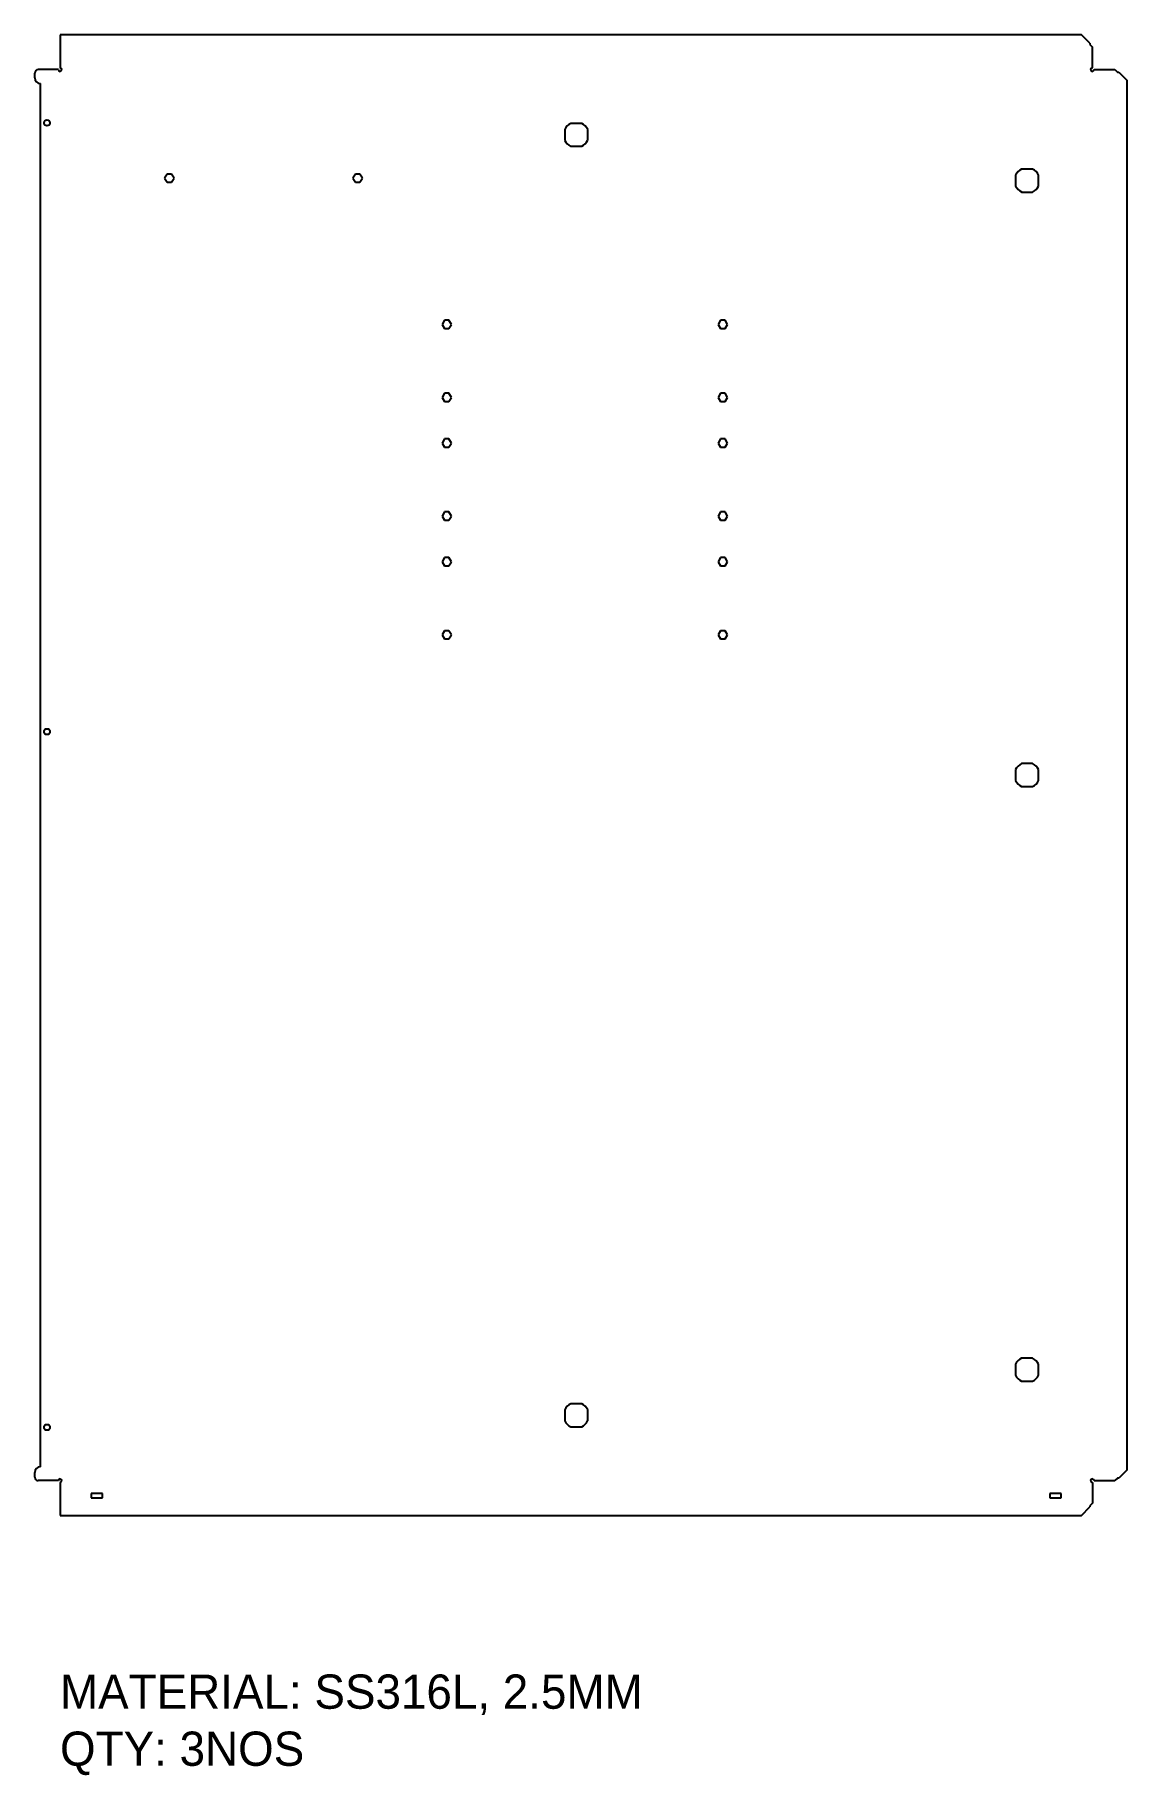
# Model space of a CAD drawing. Header units: millimetres. Extents: x -474 to 483, y -876 to 649.
import ezdxf

# ---------------------------------------------------------------- set-up
doc = ezdxf.new("R2010")
doc.units = ezdxf.units.MM
doc.layers.add('LaserCutting', color=3, linetype='Continuous')

msp = doc.modelspace()

# ---------------------------------------------------------------- linework, layer by layer
at = {"layer": 'LaserCutting', "linetype": 'Continuous', "lineweight": 25}
for p, q in [((442.7, 648.7), (-452.2, 648.7)), ((-452.2, 648.7), (-452.2, 619.7)), ((450.1, 641.3), (442.7, 648.7)), ((450.1, 641.3), (450.1, 640.2)), ((450.1, 640.2), (452.2, 637.9)), ((452.2, 619.7), (452.2, 637.9)), ((-474.4, 611), (-474.4, 615.2)), ((-453.7, 618.2), (-471.4, 618.2)), ((453.7, 618.2), (471.9, 618.2)), ((471.9, 618.2), (474.2, 616.1)), ((474.2, 616.1), (475.3, 616.1)), ((475.3, 616.1), (482.7, 608.7)), ((-469.4, -606), (-469.4, 606)), ((482.7, -608.7), (482.7, 608.7)), ((-10.1, 565.8), (-10.1, 556.2)), ((4.8, 571), (-4.8, 571)), ((10.1, 556.2), (10.1, 565.8)), ((-4.8, 551), (4.8, 551)), ((-358.5, 526.5), (-360.6, 523)), ((-360.6, 523), (-358.5, 519.5)), ((-354.5, 526.5), (-358.5, 526.5)), ((-358.5, 519.5), (-354.5, 519.5)), ((-352.4, 523), (-354.5, 526.5)), ((-354.5, 519.5), (-352.4, 523)), ((-193.5, 526.5), (-195.6, 523)), ((-195.6, 523), (-193.5, 519.5)), ((-189.5, 526.5), (-193.5, 526.5)), ((-193.5, 519.5), (-189.5, 519.5)), ((-187.4, 523), (-189.5, 526.5)), ((-189.5, 519.5), (-187.4, 523)), ((384.9, 525.8), (384.9, 516.2)), ((399.8, 531), (390.2, 531)), ((405.1, 516.2), (405.1, 525.8)), ((390.2, 510.9), (399.8, 510.9)), ((-115.5, 398.6), (-117.6, 395)), ((-111.5, 398.6), (-115.5, 398.6)), ((-109.4, 395), (-111.5, 398.6)), ((126.5, 398.6), (124.4, 395)), ((130.5, 398.6), (126.5, 398.6)), ((132.6, 395), (130.5, 398.6)), ((-117.6, 395), (-115.5, 391.4)), ((-115.5, 391.4), (-111.5, 391.4)), ((-111.5, 391.4), (-109.4, 395)), ((124.4, 395), (126.5, 391.4)), ((126.5, 391.4), (130.5, 391.4)), ((130.5, 391.4), (132.6, 395)), ((-115.5, 334.6), (-117.6, 331)), ((-117.6, 331), (-115.5, 327.4)), ((-111.5, 334.6), (-115.5, 334.6)), ((-115.5, 327.4), (-111.5, 327.4)), ((-109.4, 331), (-111.5, 334.6)), ((-111.5, 327.4), (-109.4, 331)), ((126.5, 334.6), (124.4, 331)), ((124.4, 331), (126.5, 327.4)), ((130.5, 334.6), (126.5, 334.6)), ((126.5, 327.4), (130.5, 327.4)), ((132.6, 331), (130.5, 334.6)), ((130.5, 327.4), (132.6, 331)), ((-115.5, 294.6), (-117.6, 291)), ((-117.6, 291), (-115.5, 287.4)), ((-111.5, 294.6), (-115.5, 294.6)), ((-109.4, 291), (-111.5, 294.6)), ((-111.5, 287.4), (-109.4, 291)), ((126.5, 294.6), (124.4, 291)), ((124.4, 291), (126.5, 287.4)), ((130.5, 294.6), (126.5, 294.6)), ((132.6, 291), (130.5, 294.6)), ((130.5, 287.4), (132.6, 291)), ((-115.5, 287.4), (-111.5, 287.4)), ((126.5, 287.4), (130.5, 287.4)), ((-115.5, 230.6), (-117.6, 227)), ((-111.5, 230.6), (-115.5, 230.6)), ((-109.4, 227), (-111.5, 230.6)), ((126.5, 230.6), (124.4, 227)), ((130.5, 230.6), (126.5, 230.6)), ((132.6, 227), (130.5, 230.6)), ((-117.6, 227), (-115.5, 223.4)), ((-115.5, 223.4), (-111.5, 223.4)), ((-111.5, 223.4), (-109.4, 227)), ((124.4, 227), (126.5, 223.4)), ((126.5, 223.4), (130.5, 223.4)), ((130.5, 223.4), (132.6, 227)), ((-115.5, 190.6), (-117.6, 187)), ((-117.6, 187), (-115.5, 183.4)), ((-111.5, 190.6), (-115.5, 190.6)), ((-115.5, 183.4), (-111.5, 183.4)), ((-109.4, 187), (-111.5, 190.6)), ((-111.5, 183.4), (-109.4, 187)), ((126.5, 190.6), (124.4, 187)), ((124.4, 187), (126.5, 183.4)), ((130.5, 190.6), (126.5, 190.6)), ((126.5, 183.4), (130.5, 183.4)), ((132.6, 187), (130.5, 190.6)), ((130.5, 183.4), (132.6, 187)), ((-115.5, 126.5), (-117.6, 123)), ((-117.6, 123), (-115.5, 119.5)), ((-111.5, 126.5), (-115.5, 126.5)), ((-109.4, 123), (-111.5, 126.5)), ((-111.5, 119.5), (-109.4, 123)), ((126.5, 126.5), (124.4, 123)), ((124.4, 123), (126.5, 119.5)), ((130.5, 126.5), (126.5, 126.5)), ((132.6, 123), (130.5, 126.5)), ((130.5, 119.5), (132.6, 123)), ((-115.5, 119.5), (-111.5, 119.5)), ((126.5, 119.5), (130.5, 119.5)), ((384.9, 4.8), (384.9, -4.8)), ((399.8, 10.1), (390.2, 10.1)), ((405.1, -4.8), (405.1, 4.8)), ((390.2, -10.1), (399.8, -10.1)), ((384.9, -516.2), (384.9, -525.8)), ((399.8, -510.9), (390.2, -510.9)), ((405.1, -525.8), (405.1, -516.2)), ((390.2, -531), (399.8, -531)), ((-10.1, -556.2), (-10.1, -565.8)), ((4.8, -551), (-4.8, -551)), ((10.1, -565.8), (10.1, -556.2)), ((-4.8, -571), (4.8, -571)), ((482.7, -608.7), (475.3, -616.1)), ((-474.4, -615.2), (-474.4, -611)), ((-453.7, -618.2), (-471.4, -618.2)), ((-452.2, -619.7), (-452.2, -648.7)), ((452.2, -619.7), (452.2, -637.9)), ((453.7, -618.2), (471.9, -618.2)), ((474.2, -616.1), (471.9, -618.2)), ((475.3, -616.1), (474.2, -616.1)), ((-415, -629.4), (-425, -629.4)), ((-425, -629.4), (-425, -633.4)), ((-425, -633.4), (-415, -633.4)), ((-415, -633.4), (-415, -629.4)), ((425, -629.4), (415, -629.4)), ((415, -629.4), (415, -633.4)), ((415, -633.4), (425, -633.4)), ((425, -633.4), (425, -629.4)), ((452.2, -637.9), (450.1, -640.2)), ((450.1, -640.2), (450.1, -641.3)), ((-452.2, -648.7), (442.7, -648.7)), ((442.7, -648.7), (450.1, -641.3))]:
    msp.add_line(p, q, dxfattribs=at)
for centre in [(-463.7, 571.5), (-463.7, 38.1), (-463.7, -571.5)]:
    msp.add_circle(centre, 2.58, dxfattribs=at)
for centre, radius, start, end in [((-471.4, 615.2), 3, 90, 180), ((-469.4, 611), 5, 180, 270), ((0, 561), 11.2, 115.6645, 154.3355), ((0, 561), 11.2, 25.6645, 64.3355), ((0, 561), 11.2, 205.6645, 244.3355), ((0, 561), 11.1, 295.6645, 334.3355), ((395, 521), 11.1, 115.6645, 154.3355), ((395, 521), 11.2, 25.6645, 64.3355), ((395, 521), 11.1, 205.6645, 244.3355), ((395, 521), 11.2, 295.6645, 334.3355), ((395, 0), 11.2, 115.6645, 154.3355), ((395, 0), 11.2, 25.6645, 64.3355), ((395, 0), 11.1, 205.6645, 244.3355), ((395, 0), 11.1, 295.6645, 334.3355), ((395, -521), 11.2, 115.6645, 154.3355), ((395, -521), 11.1, 25.6645, 64.3355), ((395, -521), 11.2, 205.6645, 244.3355), ((395, -521), 11.1, 295.6645, 334.3355), ((0, -561), 11.2, 115.6645, 154.3355), ((0, -561), 11.2, 25.6645, 64.3355), ((0, -561), 11.1, 205.6645, 244.3355), ((0, -561), 11.1, 295.6645, 334.3355), ((-469.4, -611), 5, 90, 180), ((-471.4, -615.2), 3, 180, 270)]:
    msp.add_arc(centre, radius, start, end, dxfattribs=at)
at = {"layer": 'LaserCutting'}
for centre, start, end in [((-452.2, 618.2), 180, 90), ((452.2, 618.2), 90, 0), ((-452.2, -618.2), 270, 180), ((452.2, -618.2), 0, 270)]:
    msp.add_arc(centre, 1.5, start, end, dxfattribs=at)

# ---------------------------------------------------------------- texts
at = {"layer": 'LaserCutting', "insert": (-452.3, -788.1), "char_height": 30, "width": 918.253, "attachment_point": 1}
msp.add_mtext('{MATERIAL: SS316L, 2.5MM\\PQTY: 3NOS}', dxfattribs=at)

doc.saveas('drawing.dxf')
